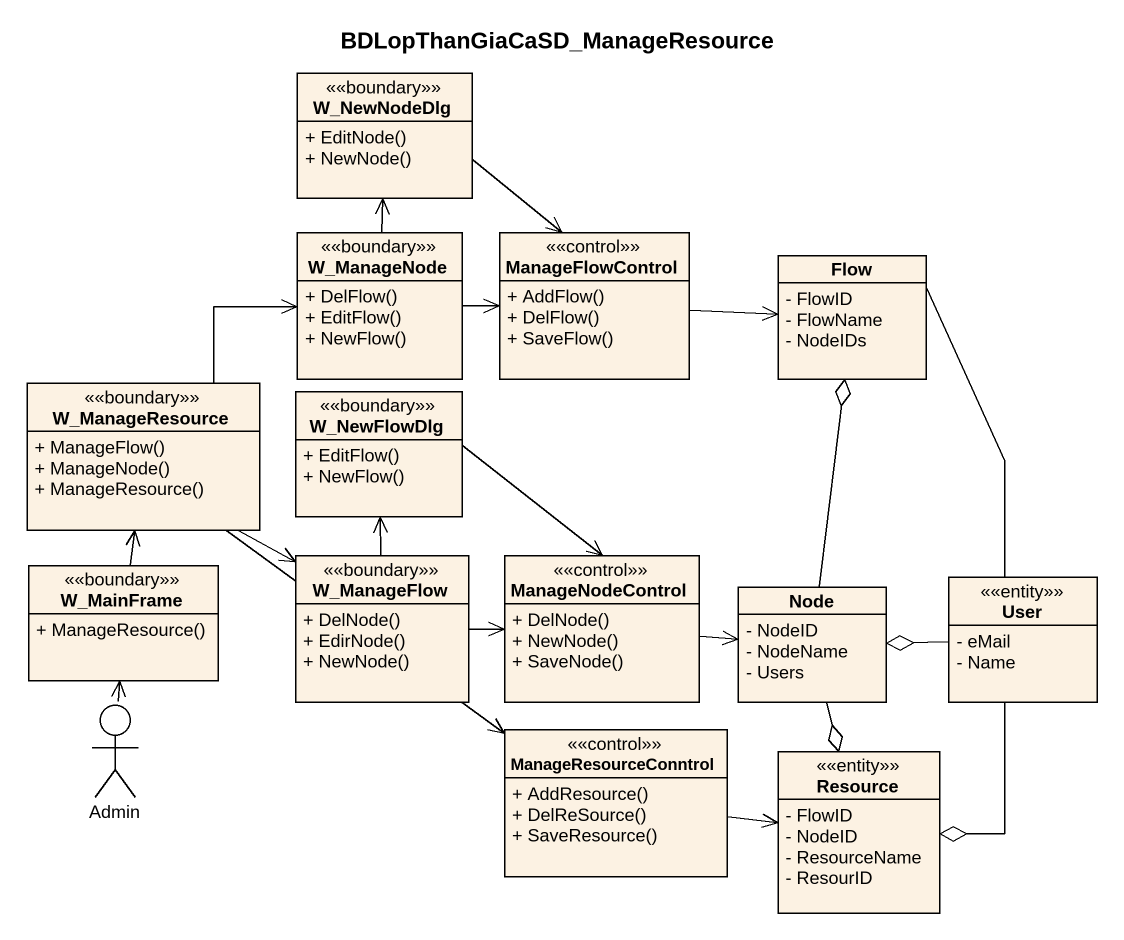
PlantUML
@startuml
title BDLopThanGiaCaSD_ManageResource
allowmixing
hide circle
hide empty members
skinparam classAttributeIconSize 0
class W_NewNodeDlg <<boundary>> {
  + EditNode()
  + NewNode()
}
class W_ManageNode <<boundary>> {
  + DelFlow()
  + EditFlow()
  + NewFlow()
}
class ManageFlowControl <<control>> {
  + AddFlow()
  + DelFlow()
  + SaveFlow()
}
class Flow {
  - FlowID
  - FlowName
  - NodeIDs
}
class W_ManageResource <<boundary>> {
  + ManageFlow()
  + ManageNode()
  + ManageResource()
}
class W_NewFlowDlg <<boundary>> {
  + EditFlow()
  + NewFlow()
}
class W_MainFrame <<boundary>> {
  + ManageResource()
}
class W_ManageFlow <<boundary>> {
  + DelNode()
  + EdirNode()
  + NewNode()
}
class ManageNodeControl <<control>> {
  + DelNode()
  + NewNode()
  + SaveNode()
}
class "Node" as Node_ {
  - NodeID
  - NodeName
  - Users
}
class User <<entity>> {
  - eMail
  - Name
}
actor Admin
class ManageResourceConntrol <<control>> {
  + AddResource()
  + DelReSource()
  + SaveResource()
}
class Resource <<entity>> {
  - FlowID
  - NodeID
  - ResourceName
  - ResourID
}
W_NewNodeDlg --> ManageFlowControl
W_ManageNode -up-> W_NewNodeDlg
W_ManageNode -right-> ManageFlowControl
ManageFlowControl -right-> Flow
Flow --o Resource
W_ManageResource -up-> W_ManageNode
W_ManageResource --> W_ManageFlow
W_ManageResource --> ManageResourceConntrol
W_NewFlowDlg --> ManageNodeControl
W_MainFrame -up-> W_ManageResource
W_ManageFlow -up-> W_NewFlowDlg
W_ManageFlow -right-> ManageNodeControl
ManageNodeControl -right-> Node_
Node_ -up-o Flow
Node_ --o Resource
User -left-o Node_
Admin -up-> W_MainFrame
ManageResourceConntrol -right-> Resource
@enduml
